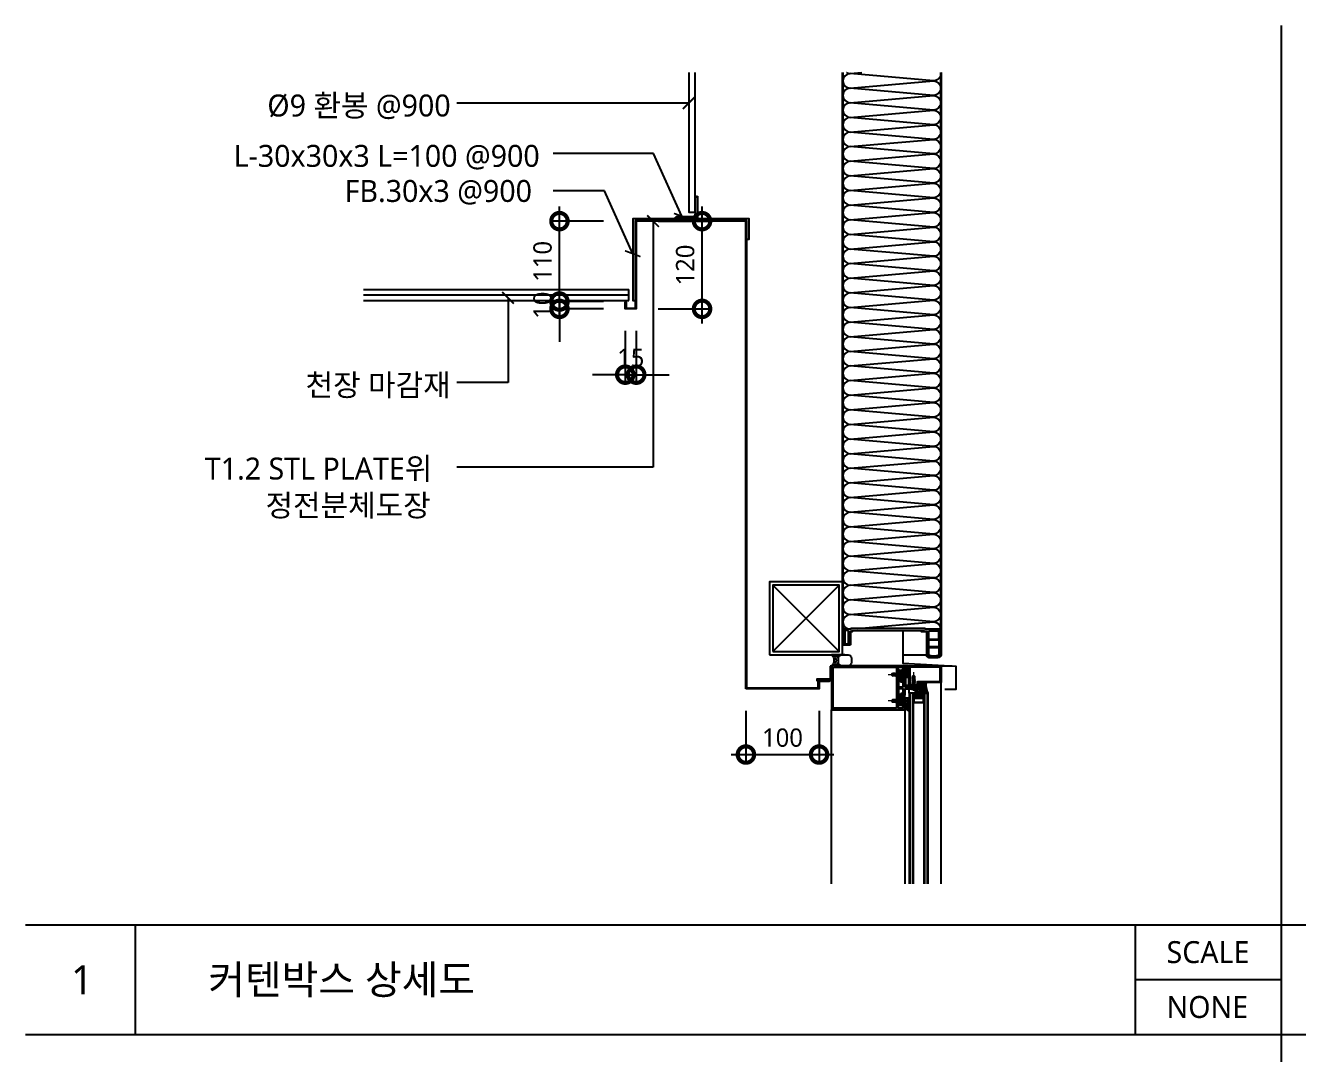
# Model space of a CAD drawing. Header units: millimetres. Extents: x 465 to 41696, y 198 to 5730.
# Drawn here: x 8875 to 10615, y 4324 to 5730 of the extents above; entities that cross this region are included whole.
import ezdxf
from ezdxf.enums import TextEntityAlignment as Align
from ezdxf.xclip import XClip

# ---------------------------------------------------------------- set-up
doc = ezdxf.new("R2010")
doc.units = ezdxf.units.MM
doc.header["$LTSCALE"] = 200
doc.header["$XCLIPFRAME"] = 0
for name, pattern in [('DASHED', [19.05, 12.7, -6.35]), ('HIDDEN', [2, 1, -1]), ('PHANTOM', [2.5, 1.25, -0.25, 0.25, -0.25, 0.25, -0.25])]:
    doc.linetypes.add(name, pattern=pattern)
doc.layers.get('DEFPOINTS').update_dxf_attribs({"color": 137})
for name, color, linetype in [('0-SILICONE', 1, 'Continuous'), ('0-SILICONE HAT', 1, 'Continuous'), ('0-SPACER TAPE', 2, 'Continuous'), ('161', 161, 'Continuous'), ('35', 8, 'Continuous'), ('A-DIES', 3, 'Continuous'), ('A-HAT', 1, 'Continuous'), ('A-PNL-EXT', 7, 'Continuous'), ('A-SEC', 2, 'Continuous'), ('BOLT', 6, 'Continuous'), ('CON', 2, 'Continuous'), ('DIM-INT', 7, 'Continuous'), ('ELE', 3, 'Continuous'), ('ELE-8', 8, 'Continuous'), ('Glass', 4, 'Continuous'), ('HATCH', 8, 'Continuous'), ('INSUL', 252, 'Continuous'), ('PA', 6, 'Continuous'), ('PANEL', 6, 'Continuous'), ('Sealant', 1, 'Continuous'), ('squrepipe', 7, 'Continuous'), ('STL', 4, 'Continuous'), ('SYM-LEAD', 6, 'Continuous'), ('SYP_Insul', 252, 'Continuous'), ('TABLE', 7, 'Continuous'), ('TEC35', 35, 'Continuous'), ('TEXT', 3, 'Continuous'), ('WALL', 3, 'Continuous'), ('XR-sec$0$HAT-INS', 252, 'Continuous'), ('감봉', 4, 'Continuous')]:
    doc.layers.add(name, color=color, linetype=linetype)
doc.layers.add('190', color=190, linetype='Continuous', plot=False)
doc.layers.add('SCREW', color=9, linetype='Continuous', lineweight=5)
doc.styles.add('arial', font='arial.ttf')
doc.styles.add('스타일1', font='malgun.ttf')
doc.dimstyles.new('CJA$0', dxfattribs={"dimscale": 300, "dimtxt": 2.7, "dimasz": 1, "dimexe": 2, "dimexo": 3, "dimgap": 1, "dimtad": 1, "dimdec": 0, "dimzin": 1, "dimdsep": 46, "dimtxsty": 'arial', "dimblk": 'DOT', "dimcen": 0.09, "dimdle": 1, "dimclrd": 256, "dimclre": 256, "dimclrt": 3, "dimadec": 0, "dimazin": 0, "dimtfac": 1, "dimtdec": 0, "dimtmove": 2, "dimatfit": 3, "dimldrblk": 'DOT', "dimfxl": 1, "dimtolj": 1, "dimtzin": 1, "dimarcsym": 0})
doc.dimstyles.new('DIM-QD 1', dxfattribs={"dimtxt": 3, "dimasz": 1.5, "dimexe": 1, "dimexo": 0, "dimgap": 1, "dimtad": 1, "dimdec": 3, "dimdsep": 46, "dimlunit": 6, "dimtxsty": '스타일1', "dimblk1": 'ARCHTICK', "dimblk2": 'ARCHTICK', "dimsah": 1, "dimcen": 0, "dimclrd": 256, "dimclre": 256, "dimclrt": 3, "dimazin": 2, "dimtfac": 1, "dimtdec": 3, "dimtix": 1, "dimtmove": 2, "dimatfit": 3, "dimldrblk": 'ARCHTICK', "dimfxl": 1, "dimtolj": 1, "dimtzin": 0, "dimarcsym": 0})
pattern_1 = [(135, (1427.3537, 2997.4186), (-0.67351921, -0.67351921), []), (225, (1427.3537, 2997.4186), (0.67351921, -0.67351921), [])]

# ---------------------------------------------------------------- blocks, each defined once
blk = doc.blocks.new('SCW-1')
at = {"layer": 'BOLT', "color": 8, "linetype": 'HIDDEN', "ltscale": 0.5}
for p, q in [((150, 3), (150, 9)), ((154.1, 12), (151.1, 9)), ((151.1, 9), (151.1, 3)), ((151.1, 3), (154.1, 0)), ((153.1, 5.4), (153.1, 6.6)), ((153.1, 6.6), (154.5, 6.6)), ((154.5, 5.4), (153.1, 5.4)), ((154.5, 12), (154.1, 12)), ((154.1, 0), (154.5, 0)), ((154.5, 6.6), (154.5, 12)), ((154.5, 0), (154.5, 5.4))]:
    blk.add_line(p, q, dxfattribs=at)
for points in [[(0, 6), (9, 7), (11, 9), (12, 7), (10, 3)], [(10, 3), (5, 3), (0, 6), (5, 9), (11, 9)], [(150, 3), (10, 3)], [(11, 9), (150, 9)]]:
    blk.add_lwpolyline(points, dxfattribs=at)
for centre, start, end in [((150.6, 9.2), 199.4712, 340.5288), ((150.6, 2.8), 19.4712, 160.5288)]:
    blk.add_arc(centre, 0.6, start, end, dxfattribs=at)
blk = doc.blocks.new('PANEL-135')
at = {"layer": '161'}
for p, q in [((150, 0), (0, 0)), ((150, -1000), (0, -1000))]:
    blk.add_line(p, q, dxfattribs=at)
at = {"layer": 'BOLT', "color": 8, "linetype": 'HIDDEN', "ltscale": 0.5}
for p, q in [((37.8, 20.4), (41.2, 17)), ((37.8, 19.3), (40.8, 16.3)), ((37.8, 8.7), (40.8, 11.7)), ((37.8, 7.6), (41.2, 11)), ((37.8, 6.4), (41.2, 3)), ((37.8, 5.3), (40.8, 2.3)), ((41.2, 17), (41.2, 11)), ((41.2, 3), (41.2, -3)), ((37.8, -5.3), (40.8, -2.3)), ((37.8, -6.1), (37.8, -6.1)), ((38.6, -5.6), (41.2, -3))]:
    blk.add_line(p, q, dxfattribs=at)
at = {"layer": 'INSUL', "color": 251}
for p, q in [((18.3, -964.5), (18.3, -973.7)), ((32.3, -964.5), (18.3, -964.5)), ((32.3, -973.7), (18.3, -973.7)), ((32.3, -964.5), (32.3, -973.7)), ((18.3, -974.7), (18.3, -983)), ((32.3, -974.7), (18.3, -974.7)), ((29, -986.4), (21.7, -986.4)), ((32.3, -974.7), (32.3, -983))]:
    blk.add_line(p, q, dxfattribs=at)
for points in [[(135.1, 38.5), (136, 38.5, 0.414214), (136.3, 38.8), (136.3, 39), (136.3, 39.5, 0.414214), (133.3, 42.5), (128.3, 43.2), (120.8, 43.2, -0.414214), (120.3, 43.7), (120.3, 44, -0.414214), (120.8, 44.5), (133.9, 44.5), (135.5, 44.1, 0.487928), (135.9, 44.4), (135.9, 44.5, 0.414214), (133.9, 46.5), (82.3, 46.5), (40.6, 46.5, 0.414214), (38.6, 44.5), (38.6, 44.4, 0.487928), (39, 44.1), (40.6, 44.5), (53.7, 44.5, -0.414214), (54.2, 44), (54.2, 43.7, -0.414214), (53.7, 43.2), (46.1, 43.2), (41.1, 42.5, 0.414214), (38.1, 39.5), (38.1, 39), (38.1, 38.8, 0.414214), (38.4, 38.5), (39.3, 38.5, 0.414214), (39.6, 38.8), (39.6, 39, -0.414214), (41.1, 40.5), (46.1, 41.2), (54.7, 41.2, 0.414214), (56.2, 42.7), (56.2, 44, -0.414214), (56.7, 44.5), (82.3, 44.5), (117.8, 44.5, -0.414214), (118.3, 44), (118.3, 42.7, 0.414214), (119.8, 41.2), (128.3, 41.2), (133.3, 40.5, -0.414214), (134.8, 39), (134.8, 38.8, 0.414214)], [(135.1, 38.5), (136, 38.5, 0.414214), (136.3, 38.8), (136.3, 39), (136.3, 39.5, 0.414214), (133.3, 42.5), (128.3, 43.2), (120.8, 43.2, -0.414214), (120.3, 43.7), (120.3, 44, -0.414214), (120.8, 44.5), (133.9, 44.5), (135.5, 44.1, 0.487928), (135.9, 44.4), (135.9, 44.5, 0.414214), (133.9, 46.5), (82.3, 46.5), (40.6, 46.5, 0.414214), (38.6, 44.5), (38.6, 44.4, 0.487928), (39, 44.1), (40.6, 44.5), (53.7, 44.5, -0.414214), (54.2, 44), (54.2, 43.7, -0.414214), (53.7, 43.2), (46.1, 43.2), (41.1, 42.5, 0.414214), (38.1, 39.5), (38.1, 39), (38.1, 38.8, 0.414214), (38.4, 38.5), (39.3, 38.5, 0.414214), (39.6, 38.8), (39.6, 39, -0.414214), (41.1, 40.5), (46.1, 41.2), (54.7, 41.2, 0.414214), (56.2, 42.7), (56.2, 44, -0.414214), (56.7, 44.5), (82.3, 44.5), (117.8, 44.5, -0.414214), (118.3, 44), (118.3, 42.7, 0.414214), (119.8, 41.2), (128.3, 41.2), (133.3, 40.5, -0.414214), (134.8, 39), (134.8, 38.8, 0.414214)], [(148.7, -968.9, -0.414214), (146.2, -971.4), (142.9, -971.4, -0.414214), (140.4, -968.9), (140.4, -953.8, 0.414214), (139.4, -952.8), (136.9, -952.8), (136.9, -951.8), (39, -951.8), (39, -952.8), (35.1, -952.8, 0.414214), (34.1, -953.8), (34.1, -983, -0.414191), (29.1, -988), (21.7, -988, -0.414236), (16.7, -983), (16.7, -949.8), (37, -949.8), (37, -948.8), (138.9, -948.8), (138.9, -949.8), (148.7, -949.8)], [(148.7, -968.9, -0.414214), (146.2, -971.4), (142.9, -971.4, -0.414214), (140.4, -968.9), (140.4, -953.8, 0.414214), (139.4, -952.8), (136.9, -952.8), (136.9, -951.8), (39, -951.8), (39, -952.8), (35.1, -952.8, 0.414214), (34.1, -953.8), (34.1, -983, -0.414191), (29.1, -988), (21.7, -988, -0.414236), (16.7, -983), (16.7, -949.8), (37, -949.8), (37, -948.8), (138.9, -948.8), (138.9, -949.8), (148.7, -949.8)], [(142, -951.4), (147, -951.4), (147, -968.9, -0.414214), (146.2, -969.7), (142.9, -969.7, -0.414214), (142, -968.9)]]:
    blk.add_lwpolyline(points, format="xyb", close=True, dxfattribs=at)
blk.add_lwpolyline([(32.3, -952.5), (32.3, -963.5), (18.3, -963.5), (18.3, -952.5)], close=True, dxfattribs=at)
for centre, start, end in [((21.7, -983), 180, 270.0043), ((29, -983), 270.0043, 0)]:
    blk.add_arc(centre, 3.35, start, end, dxfattribs=at)
at = {"layer": 'PANEL', "ltscale": 3}
blk.add_line((149.5, -143.1), (15, -143.1), dxfattribs=at)
for points in [[(44, 43.3), (44, 44.1), (39, 44.1, 0.414214), (37, 42.1), (37, -3.7, -0.39552), (32.8, -8.2), (19.7, -9.1, 0.39896), (15, -14.1), (15, -444.5), (15, -983.8, 0.414242), (20, -988.8), (31.5, -988.8, 0.414191), (35, -985.3), (35, -953.3), (42, -953.3), (42, -952.5), (34.2, -952.5), (34.2, -985.3, -0.414191), (31.5, -988), (20, -988, -0.414242), (15.8, -983.8), (15.8, -444.5), (15.8, -14.1, -0.399273), (19.8, -9.9), (32.8, -9, 0.39552), (37.8, -3.7), (37.8, 42.1, -0.414214), (39, 43.3), (44, 43.3)], [(130.5, 44.1), (130.5, 44.1), (130.5, 43.6), (135.5, 43.6, -0.414214), (137, 42.1), (137, 28.4, 0.414214), (139, 26.4), (148, 26.4, -0.414214), (149.5, 24.9), (149.5, -391.9), (149.5, -969.9, -0.414214), (148, -971.4), (141, -971.4, -0.414214), (139.5, -969.9), (139.5, -952.8), (137, -952.8), (137, -953.3), (139, -953.3), (139, -969.9, 0.414214), (141, -971.9), (148, -971.9, 0.414214), (150, -969.9), (150, -391.9), (150, 24.9, 0.414214), (148, 26.9), (139, 26.9, -0.414214), (137.5, 28.4), (137.5, 42.1, 0.414214), (135.5, 44.1), (130.5, 44.1)]]:
    blk.add_lwpolyline(points, format="xyb", dxfattribs=at)
at = {"layer": 'SYP_Insul'}
for points in [[(37.8, 41.4), (38.9, 41.5)], [(38.1, 39), (37.8, 39.1)], [(56.2, 43.2), (70.1, 44.5)]]:
    blk.add_lwpolyline(points, dxfattribs=at)
at = {"layer": 'WALL', "color": 3}
blk.add_line((44, 43.3), (44, 43.3), dxfattribs=at)
at = {"layer": 'XR-sec$0$HAT-INS'}
for points in [[(137, 30.5), (39.6, 38.9)], [(37.8, 21.4), (137, 30)]]:
    blk.add_lwpolyline(points, dxfattribs=at)
for points in [[(147.4, 26.4, -0.625476), (139.5, 10.2), (37.8, 19.1)], [(37.8, 1.4), (139.5, 10.2, -1), (139.5, -9.8), (37.8, -0.9)], [(25.8, -19.8), (139.5, -9.8, -1), (139.5, -29.8), (25.8, -19.8), (25.8, -19.8, 1), (25.8, -39.8, 1)], [(16.1, -12.4, 0.338737), (25.8, -19.8)], [(25.8, -39.8), (139.5, -29.8, -1), (139.5, -49.8), (25.8, -39.8), (25.8, -39.8, 1), (25.8, -59.8, 1)], [(25.8, -59.8), (139.5, -49.8, -1), (139.5, -69.8), (25.8, -59.8), (25.8, -59.8, 1), (25.8, -79.8, 1)], [(25.8, -79.8), (139.5, -69.8, -1), (139.5, -89.8), (25.8, -79.8), (25.8, -79.8, 1), (25.8, -99.8, 1)], [(25.8, -99.8), (139.5, -89.8, -1), (139.5, -109.8), (25.8, -99.8), (25.8, -99.8, 1), (25.8, -119.8, 1)], [(25.8, -119.8), (139.5, -109.8, -1), (139.5, -129.8), (25.8, -119.8), (25.8, -119.8, 1), (25.8, -139.8, 1)], [(25.8, -139.8), (139.5, -129.8, -1), (139.5, -149.8), (25.8, -139.8), (25.8, -139.8, 1), (25.8, -159.8, 1)], [(25.8, -159.8), (139.5, -149.8, -1), (139.5, -169.8), (25.8, -159.8), (25.8, -159.8, 1), (25.8, -179.8, 1)], [(25.8, -179.8), (139.5, -169.8, -1), (139.5, -189.8), (25.8, -179.8), (25.8, -179.8, 1), (25.8, -199.8, 1)], [(25.8, -199.8), (139.5, -189.8, -1), (139.5, -209.8), (25.8, -199.8), (25.8, -199.8, 1), (25.8, -219.8, 1)], [(25.8, -219.8), (139.5, -209.8, -1), (139.5, -229.8), (25.8, -219.8), (25.8, -219.8, 1), (25.8, -239.8, 1)], [(25.8, -239.8), (139.5, -229.8, -1), (139.5, -249.8), (25.8, -239.8), (25.8, -239.8, 1), (25.8, -259.8, 1)], [(25.8, -259.8), (139.5, -249.8, -1), (139.5, -269.8), (25.8, -259.8), (25.8, -259.8, 1), (25.8, -279.8, 1)], [(25.8, -279.8), (139.5, -269.8, -1), (139.5, -289.8), (25.8, -279.8), (25.8, -279.8, 1), (25.8, -299.8, 1)], [(25.8, -299.8), (139.5, -289.8, -1), (139.5, -309.8), (25.8, -299.8), (25.8, -299.8, 1), (25.8, -319.8, 1)], [(25.8, -319.8), (139.5, -309.8, -1), (139.5, -329.8), (25.8, -319.8), (25.8, -319.8, 1), (25.8, -339.8, 1)], [(25.8, -339.8), (139.5, -329.8, -1), (139.5, -349.8), (25.8, -339.8), (25.8, -339.8, 1), (25.8, -359.8, 1)], [(25.8, -359.8), (139.5, -349.8, -1), (139.5, -369.8), (25.8, -359.8), (25.8, -359.8, 1), (25.8, -379.8, 1)], [(25.8, -379.8), (139.5, -369.8, -1), (139.5, -389.8), (25.8, -379.8), (25.8, -379.8, 1), (25.8, -399.8, 1)], [(25.8, -399.8), (139.5, -389.8, -1), (139.5, -409.8), (25.8, -399.8), (25.8, -399.8, 1), (25.8, -419.8, 1)], [(25.8, -419.8), (139.5, -409.8, -1), (139.5, -429.8), (25.8, -419.8), (25.8, -419.8, 1), (25.8, -439.8, 1)], [(25.8, -439.8), (139.5, -429.8, -1), (139.5, -449.8), (25.8, -439.8), (25.8, -439.8, 1), (25.8, -459.8, 1)], [(25.8, -459.8), (139.5, -449.8, -1), (139.5, -469.8), (25.8, -459.8), (25.8, -459.8, 1), (25.8, -479.8, 1)], [(25.8, -479.8), (139.5, -469.8, -1), (139.5, -489.8), (25.8, -479.8), (25.8, -479.8, 1), (25.8, -499.8, 1)], [(25.8, -499.8), (139.5, -489.8, -1), (139.5, -509.8), (25.8, -499.8), (25.8, -499.8, 1), (25.8, -519.8, 1)], [(25.8, -519.8), (139.5, -509.8, -1), (139.5, -529.8), (25.8, -519.8), (25.8, -519.8, 1), (25.8, -539.8, 1)], [(25.8, -539.8), (139.5, -529.8, -1), (139.5, -549.8), (25.8, -539.8), (25.8, -539.8, 1), (25.8, -559.8, 1)], [(25.8, -559.8), (139.5, -549.8, -1), (139.5, -569.8), (25.8, -559.8), (25.8, -559.8, 1), (25.8, -579.8, 1)], [(25.8, -579.8), (139.5, -569.8, -1), (139.5, -589.8), (25.8, -579.8), (25.8, -579.8, 1), (25.8, -599.8, 1)], [(25.8, -599.8), (139.5, -589.8, -1), (139.5, -609.8), (25.8, -599.8), (25.8, -599.8, 1), (25.8, -619.8, 1)], [(25.8, -619.8), (139.5, -609.8, -1), (139.5, -629.8), (25.8, -619.8), (25.8, -619.8, 1), (25.8, -639.8, 1)], [(25.8, -639.8), (139.5, -629.8, -1), (139.5, -649.8), (25.8, -639.8), (25.8, -639.8, 1), (25.8, -659.8, 1)], [(25.8, -659.8), (139.5, -649.8, -1), (139.5, -669.8), (25.8, -659.8), (25.8, -659.8, 1), (25.8, -679.8, 1)], [(25.8, -679.8), (139.5, -669.8, -1), (139.5, -689.8), (25.8, -679.8), (25.8, -679.8, 1), (25.8, -699.8, 1)], [(25.8, -699.8), (139.5, -689.8, -1), (139.5, -709.8), (25.8, -699.8), (25.8, -699.8, 1), (25.8, -719.8, 1)], [(25.8, -719.8), (139.5, -709.8, -1), (139.5, -729.8), (25.8, -719.8), (25.8, -719.8, 1), (25.8, -739.8, 1)], [(25.8, -739.8), (139.5, -729.8, -1), (139.5, -749.8), (25.8, -739.8), (25.8, -739.8, 1), (25.8, -759.8, 1)], [(25.8, -759.8), (139.5, -749.8, -1), (139.5, -769.8), (25.8, -759.8), (25.8, -759.8, 1), (25.8, -779.8, 1)], [(25.8, -779.8), (139.5, -769.8, -1), (139.5, -789.8), (25.8, -779.8), (25.8, -779.8, 1), (25.8, -799.8, 1)], [(25.8, -799.8), (139.5, -789.8, -1), (139.5, -809.8), (25.8, -799.8), (25.8, -799.8, 1), (25.8, -819.8, 1)], [(25.8, -819.8), (139.5, -809.8, -1), (139.5, -829.8), (25.8, -819.8), (25.8, -819.8, 1), (25.8, -839.8, 1)], [(25.8, -839.8), (139.5, -829.8, -1), (139.5, -849.8), (25.8, -839.8), (25.8, -839.8, 1), (25.8, -859.8, 1)], [(25.8, -859.8), (139.5, -849.8, -1), (139.5, -869.8), (25.8, -859.8), (25.8, -859.8, 1), (25.8, -879.8, 1)], [(25.8, -879.8), (139.5, -869.8, -1), (139.5, -889.8), (25.8, -879.8), (25.8, -879.8, 1), (25.8, -899.8, 1)], [(25.8, -899.8), (139.5, -889.8, -1), (139.5, -909.8), (25.8, -899.8), (25.8, -899.8, 1), (25.8, -919.8, 1)], [(25.8, -919.8), (139.5, -909.8, -1), (139.5, -929.8), (25.8, -919.8), (25.8, -919.8, 1), (25.8, -939.8, 1)], [(25.8, -939.8), (139.5, -929.8, -1), (139.5, -949.8), (138.9, -949.7)], [(129.1, -948.8), (25.8, -939.8), (25.8, -939.8, 0.541794), (16.7, -953.8, 0.541794)]]:
    blk.add_lwpolyline(points, format="xyb", dxfattribs=at)
at = {"xscale": -1}
blk.add_blockref('SCW-1', (176.2, -6), dxfattribs=at)
blk = doc.blocks.new('100x100')
at = {"layer": 'squrepipe', "color": 1}
for p, q in [((-45.5, 45.5), (45.5, -45.5)), ((45.5, 45.5), (-45.5, -45.5)), ((-45.5, 45.5), (45.5, -45.5)), ((45.5, 45.5), (-45.5, -45.5)), ((-45.5, 45.5), (45.5, -45.5)), ((45.5, 45.5), (-45.5, -45.5)), ((-45.5, 45.5), (45.5, -45.5)), ((45.5, 45.5), (-45.5, -45.5))]:
    blk.add_line(p, q, dxfattribs=at)
at = {"layer": 'squrepipe', "color": 8}
for points in [[(-50, -50), (50, -50), (50, 50), (-50, 50)], [(-45.5, -45.5), (45.5, -45.5), (45.5, 45.5), (-45.5, 45.5)]]:
    blk.add_lwpolyline(points, close=True, dxfattribs=at)
blk = doc.blocks.new('ci')
at = {"layer": '190'}
for p, q in [((11.9, 10), (-0.1, 10)), ((11.9, 0), (-0.1, 0))]:
    blk.add_line(p, q, dxfattribs=at)
at = {"layer": '35'}
blk.add_lwpolyline([(9, 0), (15, 0, 0.414214), (18, 3), (18, 7, 0.414214), (15, 10), (9, 10, 0.414214), (6, 7), (6, 3, 0.414214)], format="xyb", close=True, dxfattribs=at)
for centre, start, end in [((-5.3, 5), 316.3972, 43.6028), ((-3.3, 5), 316.3972, 43.6028), ((-1.3, 5), 316.3972, 43.6028), ((0.7, 5), 33.6837, 43.6028), ((0.7, 5), 316.3972, 326.3163)]:
    blk.add_arc(centre, 7.25, start, end, dxfattribs=at)
blk = doc.blocks.new('JA-D-420')
at = {"layer": 'A-DIES'}
for points in [[(-44.1, -22.6), (-14.1, -22.6, -0.414214), (-13.6, -23.1), (-13.6, -26.8), (0, -26.8), (0, -8.5), (2, -8.5), (2, -13, 1), (3.5, -13), (3.5, -2.5, 1), (2, -2.5), (2, -7), (0, -7), (0, 0), (-44.6, 0), (-44.6, -22.1, 0.414214)], [(-43.1, -1.8, -0.414214), (-42.8, -1.5), (-2, -1.5, -0.414214), (-1.5, -2), (-1.5, -24.8, -0.414214), (-2, -25.3), (-11.6, -25.3, -0.414214), (-12.1, -24.8), (-12.1, -21.6, 0.414214), (-12.6, -21.1), (-42.8, -21.1, -0.414214), (-43.1, -20.8)]]:
    blk.add_lwpolyline(points, format="xyb", close=True, dxfattribs=at)
blk = doc.blocks.new('JA-DM-21(JA-D-420)')
blk.add_blockref('JA-D-420', (9526.2, 2493))
blk = doc.blocks.new('JA-DM-22(JA-D-325)')
at = {"layer": 'A-DIES'}
for points in [[(-100, 0), (-100, -7.7), (-99.7, -8), (-100, -8.3), (-100, -11.7), (-99.7, -12), (-100, -12.3), (-100, -16), (-98.8, -16, 0.414214), (-97.8, -15), (-97.8, -6), (-96.8, -6, 1), (-96.8, -5), (-97.8, -5), (-97.8, -2.5, -0.414214), (-97.3, -2), (-91, -2, -0.414214), (-90.5, -2.5), (-90.5, -5), (-91.5, -5, 1), (-91.5, -6), (-90.5, -6), (-90.5, -54), (-91.5, -54, 1), (-91.5, -55), (-90.5, -55), (-90.5, -57.5, -0.414214), (-91, -58), (-97.3, -58, -0.414214), (-97.8, -57.5), (-97.8, -55), (-96.8, -55, 1), (-96.8, -54), (-97.8, -54), (-97.8, -45, 0.414214), (-98.8, -44), (-100, -44), (-100, -47.7), (-99.7, -48), (-100, -48.3), (-100, -51.7), (-99.7, -52), (-100, -52.3), (-100, -60), (0, -60), (0, 0)], [(-88.5, -2.5, -0.414214), (-88, -2), (-2.5, -2, -0.414214), (-2, -2.5), (-2, -57.5, -0.414214), (-2.5, -58), (-88, -58, -0.414214), (-88.5, -57.5)]]:
    blk.add_lwpolyline(points, format="xyb", close=True, dxfattribs=at)
blk = doc.blocks.new('*U251')
at = {"layer": 'A-HAT'}
h = blk.add_hatch(dxfattribs=at)
h.set_pattern_fill('ANSI37', color=252, scale=0.5, angle=-89.965, style=0)
h.paths.add_polyline_path([(20, 0, -0.125563), (6, 0), (6, -9.5), (6.5, -7.1, -0.357511), (7.2, -6.5), (18.8, -6.5, -0.357511), (19.5, -7.1), (20, -9.5)])
at = {"layer": 'Glass', "color": 5, "linetype": 'PHANTOM', "ltscale": 2}
for p, q in [((1, -260.7), (1, 0)), ((5, 0), (5, -260.7)), ((21, -260.7), (21, 0)), ((25, 0), (25, -260.7))]:
    blk.add_line(p, q, dxfattribs=at)
at = {"layer": 'Glass'}
for points in [[(0, -260.7), (0, 0), (6, 0), (6, -260.7)], [(20, -260.7), (20, 0), (26, 0), (26, -260.7)]]:
    blk.add_lwpolyline(points, dxfattribs=at)
at = {"layer": 'Sealant'}
blk.add_arc((13, 27.4), 28.3, 255.6865, 284.3135, dxfattribs=at)
at = {"layer": '감봉'}
for points in [[(6, -11.8), (6, -9.5), (6.5, -7.1, -0.357511), (7.2, -6.5), (18.8, -6.5, -0.357511), (19.5, -7.1), (20, -9.5), (20, -11.8, -0.414214), (19.2, -12.5), (6.8, -12.5, -0.414214)], [(6.5, -11.8), (6.5, -9.5), (7, -7.2, -0.357511), (7.2, -7), (18.8, -7, -0.357511), (19, -7.2), (19.5, -9.5), (19.5, -11.8, -0.414214), (19.2, -12), (6.8, -12, -0.414214)]]:
    blk.add_lwpolyline(points, format="xyb", close=True, dxfattribs=at)
blk = doc.blocks.new('SC')
at = {"layer": 'SCREW', "color": 9}
for p, q in [((16364.7, -9698.8), (16364.7, -9689.8)), ((16364.9, -9689.8), (16364.7, -9689.8)), ((16361.8, -9694.3), (16387.2, -9694.3)), ((16364.9, -9698.8), (16364.7, -9698.8))]:
    blk.add_line(p, q, dxfattribs=at)
at = {"layer": 'SCREW', "color": 9, "linetype": 'Continuous'}
for p, q in [((16364.9, -9698.8), (16364.9, -9689.8)), ((16364.9, -9689.8), (16367.2, -9692.1)), ((16364.9, -9698.8), (16367.2, -9696.6)), ((16367.2, -9696.6), (16367.2, -9692.1)), ((16367.2, -9692.5), (16368.6, -9692.5)), ((16367.2, -9696.1), (16367.8, -9696.1)), ((16367.8, -9696.1), (16368.6, -9692.5)), ((16368.1, -9696.7), (16367.8, -9696.1)), ((16368.3, -9696.7), (16368.6, -9696.1)), ((16368.9, -9692), (16368.6, -9692.5)), ((16368.6, -9696.1), (16369.4, -9692.5)), ((16368.6, -9696.1), (16369.4, -9696.1)), ((16369.1, -9692), (16369.4, -9692.5)), ((16369.4, -9696.1), (16370.2, -9692.5)), ((16369.4, -9692.5), (16370.2, -9692.5)), ((16369.7, -9696.7), (16369.4, -9696.1)), ((16369.9, -9696.7), (16370.2, -9696.1)), ((16370.5, -9692), (16370.2, -9692.5)), ((16370.2, -9696.1), (16371, -9692.5)), ((16370.2, -9696.1), (16371, -9696.1)), ((16370.7, -9692), (16371, -9692.5)), ((16371, -9696.1), (16371.8, -9692.5)), ((16371, -9692.5), (16371.8, -9692.5)), ((16371.3, -9696.7), (16371, -9696.1)), ((16371.5, -9696.7), (16371.8, -9696.1)), ((16372.1, -9692), (16371.8, -9692.5)), ((16371.8, -9696.1), (16372.6, -9692.5)), ((16371.8, -9696.1), (16372.6, -9696.1)), ((16372.3, -9692), (16372.6, -9692.5)), ((16372.6, -9696.1), (16373.4, -9692.5)), ((16372.6, -9692.5), (16373.4, -9692.5)), ((16372.9, -9696.7), (16372.6, -9696.1)), ((16373.1, -9696.7), (16373.4, -9696.1)), ((16373.7, -9692), (16373.4, -9692.5)), ((16373.4, -9696.1), (16374.2, -9692.5)), ((16373.4, -9696.1), (16374.2, -9696.1)), ((16373.9, -9692), (16374.2, -9692.5)), ((16374.2, -9696.1), (16375, -9692.5)), ((16374.2, -9692.5), (16375, -9692.5)), ((16374.5, -9696.7), (16374.2, -9696.1)), ((16374.7, -9696.7), (16375, -9696.1)), ((16375.3, -9692), (16375, -9692.5)), ((16375, -9696.1), (16375.8, -9692.5)), ((16375, -9696.1), (16375.8, -9696.1)), ((16375.5, -9692), (16375.8, -9692.5)), ((16375.8, -9696.1), (16376.6, -9692.5)), ((16375.8, -9692.5), (16376.6, -9692.5)), ((16376.1, -9696.7), (16375.8, -9696.1)), ((16376.3, -9696.7), (16376.6, -9696.1)), ((16376.9, -9692), (16376.6, -9692.5)), ((16376.6, -9696.1), (16377.4, -9692.5)), ((16377.7, -9696.3), (16376.6, -9696.1)), ((16377.1, -9692), (16377.4, -9692.5)), ((16377.4, -9692.5), (16378.5, -9692.4)), ((16377.7, -9696.3), (16381.3, -9696.3)), ((16378.5, -9692.4), (16381.3, -9692.4)), ((16381.3, -9692.4), (16378.5, -9693.8)), ((16379, -9695.8), (16381.3, -9695.8)), ((16383.2, -9694.3), (16381.3, -9692.4)), ((16383.2, -9694.3), (16381.3, -9696.3)), ((16381.3, -9695.8), (16383.2, -9694.3)), ((16381.3, -9696.3), (16381.3, -9695.8))]:
    blk.add_line(p, q, dxfattribs=at)
at = {"layer": 'SCREW', "color": 9, "linetype": 'DASHED'}
for p, q in [((16366.5, -9693.4), (16364.7, -9693.4)), ((16366.5, -9695.3), (16364.7, -9695.3)), ((16366.5, -9695.3), (16366.5, -9693.4))]:
    blk.add_line(p, q, dxfattribs=at)
at = {"layer": 'SCREW', "color": 9, "linetype": 'Continuous'}
for centre, radius, start, end in [((16368.2, -9696.6), 0.13, 210, 330), ((16369, -9692.1), 0.13, 30, 150), ((16369.8, -9696.6), 0.13, 210, 330), ((16370.6, -9692.1), 0.13, 30, 150), ((16371.4, -9696.6), 0.13, 210, 330), ((16372.2, -9692.1), 0.13, 30, 150), ((16373, -9696.6), 0.13, 210, 330), ((16373.8, -9692.1), 0.13, 30, 150), ((16374.6, -9696.6), 0.13, 210, 330), ((16375.4, -9692.1), 0.13, 30, 150), ((16376.2, -9696.6), 0.13, 210, 330), ((16377, -9692.1), 0.13, 30, 150), ((16379, -9694.7), 1.02, 117.365, 270)]:
    blk.add_arc(centre, radius, start, end, dxfattribs=at)
blk = doc.blocks.new('JA-DM-19(JA-D-57)')
at = {"layer": 'A-DIES'}
blk.add_lwpolyline([(6, -1, -0.414214), (5, -2), (3, -2, 0.414214), (2, -3), (2, -8, 0.414214), (3, -9), (7.2, -9, -0.414214), (7.7, -9.5), (7.7, -10.5, -0.414214), (7.2, -11), (3, -11, 0.414214), (2, -12), (2, -17, 0.414214), (3, -18), (5, -18, -0.414214), (6, -19), (6, -30.3, 0.414214), (6.3, -30.6), (7.2, -30.6, -0.414214), (7.7, -31.1), (7.7, -31.6, -0.414214), (7.2, -32.1), (4.5, -32.1, -0.414214), (4, -31.6), (4, -20.5, 0.414214), (3.5, -20), (0, -20), (0, -12.2, 0.414214), (-1, -11.2), (-28, -11.2, -0.414214), (-29, -10.2), (-29, -9.7, -0.414214), (-28, -8.7), (-1, -8.7, 0.414214), (0, -7.7), (0, 0), (3.5, 0, 0.414214), (4, 0.5), (4, 11.6, -0.414214), (4.5, 12.1), (7.2, 12.1, -0.414214), (7.7, 11.6), (7.7, 11.1, -0.414214), (7.2, 10.6), (6.3, 10.6, 0.414214), (6, 10.3)], format="xyb", close=True, dxfattribs=at)
blk = doc.blocks.new('DSP-3265')
at = {"layer": 'HATCH'}
h = blk.add_hatch(color=252, dxfattribs=at)
edge = h.paths.add_edge_path()
edge.add_line((-24.7, 0), (-24.7, -2.2))
edge.add_arc((-24.2, -2.2), 0.5, 180, 270)
edge.add_line((-24.2, -2.7), (-23.2, -2.7))
edge.add_arc((-23.2, -2.2), 0.5, 270, 360)
edge.add_line((-22.7, -2.2), (-22.7, 0))
edge.add_arc((-23.7, 0), 1, 0, 90)
edge.add_line((-23.7, 1), (-34.4, 1))
edge.add_arc((-34.4, 1.3), 0.3, 180, 270, ccw=False)
edge.add_line((-34.7, 1.3), (-34.7, 5))
edge.add_arc((-34.4, 5), 0.3, 90, 180, ccw=False)
edge.add_line((-34.4, 5.3), (9.7, 5.3))
edge.add_arc((9.7, 5), 0.3, 0, 90, ccw=False)
edge.add_line((10, 5), (10, 1.3))
edge.add_arc((9.7, 1.3), 0.3, -90, 0, ccw=False)
edge.add_line((9.7, 1), (-1, 1))
edge.add_arc((-1, 0), 1, 90, 180)
edge.add_line((-2, 0), (-2, -2.2))
edge.add_arc((-1.5, -2.2), 0.5, 180, 270)
edge.add_line((-1.5, -2.7), (-0.5, -2.7))
edge.add_arc((-0.5, -2.2), 0.5, 270, 360)
edge.add_line((0, -2.2), (0, 0))
edge.add_line((0, 0), (10.8, 0))
edge.add_arc((10.8, 0.5), 0.5, 270, 360)
edge.add_line((11.3, 0.5), (11.3, 6.1))
edge.add_arc((10.8, 6.1), 0.5, 360, 450)
edge.add_line((10.8, 6.6), (-35.5, 6.6))
edge.add_arc((-35.5, 6.1), 0.5, 90, 180)
edge.add_line((-36, 6.1), (-36, 0.5))
edge.add_arc((-35.5, 0.5), 0.5, 180, 270)
edge.add_line((-35.5, 0), (-24.7, 0))
at = {"layer": 'PA'}
blk.add_lwpolyline([(-24.7, 0), (-24.7, -2.2, 0.414214), (-24.2, -2.7), (-23.2, -2.7, 0.414214), (-22.7, -2.2), (-22.7, 0, 0.414214), (-23.7, 1), (-34.4, 1, -0.414214), (-34.7, 1.3), (-34.7, 5, -0.414214), (-34.4, 5.3), (9.7, 5.3, -0.414214), (10, 5), (10, 1.3, -0.414214), (9.7, 1), (-1, 1, 0.414214), (-2, 0), (-2, -2.2, 0.414214), (-1.5, -2.7), (-0.5, -2.7, 0.414214), (0, -2.2), (0, 0), (10.8, 0, 0.414214), (11.3, 0.5), (11.3, 6.1, 0.414214), (10.8, 6.6), (-35.5, 6.6, 0.414214), (-36, 6.1), (-36, 0.5, 0.414214), (-35.5, 0)], format="xyb", close=True, dxfattribs=at)
blk = doc.blocks.new('DSP-3267')
h = blk.add_hatch(color=252)
h.dxf.hatch_style = 1
h.paths.add_polyline_path([(3.6, 5.1), (3.6, -7.6), (1.4, -7.6), (1.4, -2.5), (0, -2.5), (0, -8.5, 0.414214), (0.5, -9), (3.6, -9), (3.6, -20.2, -0.414214), (3.3, -20.5), (-13.4, -20.5, 0.414214), (-13.9, -21), (-13.9, -21.7, 0.414214), (-13.4, -22.2), (3.5, -22.2, 0.414214), (5, -20.7), (5, 6, 0.414214), (4.5, 6.5), (0.5, 6.5, 0.414214), (0, 6), (0, 0), (1.4, 0), (1.4, 5.1)])
at = {"layer": 'PA', "ltscale": 0.8}
for p, q in [((0, 0), (0, 6)), ((1.4, 0), (0, 0)), ((0.5, 6.5), (4.5, 6.5)), ((1.4, 5.1), (1.4, 0)), ((3.6, 5.1), (1.4, 5.1)), ((3.6, -7.6), (3.6, 5.1)), ((5, 6), (5, -20.7)), ((0, -2.5), (1.4, -2.5)), ((0, -8.5), (0, -2.5)), ((3.6, -9), (0.5, -9)), ((1.4, -2.5), (1.4, -7.6)), ((1.4, -7.6), (3.6, -7.6)), ((3.6, -20.2), (3.6, -9)), ((-13.9, -21.7), (-13.9, -21)), ((-13.4, -20.5), (3.3, -20.5)), ((3.5, -22.2), (-13.4, -22.2))]:
    blk.add_line(p, q, dxfattribs=at)
for centre, radius, start, end in [((0.5, 6), 0.5, 90, 180), ((4.5, 6), 0.5, 0, 90), ((0.5, -8.5), 0.5, 180, 270), ((-13.4, -21), 0.5, 90, 180), ((-13.4, -21.7), 0.5, 180, 270), ((3.3, -20.2), 0.3, 270, 0), ((3.5, -20.7), 1.5, 270, 0)]:
    blk.add_arc(centre, radius, start, end, dxfattribs=at)
blk = doc.blocks.new('SETTING BLOCK4')
at = {"color": 8, "linetype": 'HIDDEN'}
blk.add_line((1, 0), (24, -6.3), dxfattribs=at)
blk.add_lwpolyline([(1, 0), (24, 0), (24, -6.3), (1, -6.3)], close=True, dxfattribs=at)
blk = doc.blocks.new('*U250')
at = {"layer": '0-SILICONE HAT', "ltscale": 0.5}
h = blk.add_hatch(dxfattribs=at)
h.set_pattern_fill('ANSI37', color=8, scale=0.5, angle=-90)
h.set_pattern_definition([(315, (-2688.7698, -1629.0293), (1.122532, 1.122532), []), (45, (-2688.7698, -1629.0293), (-1.122532, 1.122532), [])])
edge = h.paths.add_edge_path()
edge.add_line((8, 0), (0, 0))
edge.add_line((0, 0), (0, -6))
edge.add_line((0, -6), (10.4, -6))
edge.add_arc((13, -1.5), 5.25, 163.7943, 239.7032, ccw=False)
at = {"layer": '0-SILICONE'}
blk.add_lwpolyline([(8, 0), (0, 0), (0, -6), (10.4, -6, -0.343883)], format="xyb", close=True, dxfattribs=at)
at = {"layer": '0-SPACER TAPE'}
for p, q in [((-8, -6), (0, 0)), ((-8, 0), (0, -6))]:
    blk.add_line(p, q, dxfattribs=at)
blk.add_lwpolyline([(-8, 0), (0, 0), (0, -6), (-8, -6)], close=True, dxfattribs=at)
blk = doc.blocks.new('_ARCHTICK')
at = {"color": 0, "linetype": 'ByBlock', "const_width": 0.15}
blk.add_lwpolyline([(-0.5, -0.5), (0.5, 0.5)], dxfattribs=at)
blk = doc.blocks.new('_DotSmall')
at = {"color": 0, "linetype": 'ByBlock', "const_width": 0.5}
blk.add_lwpolyline([(-0.0625, 0, 1), (0.0625, 0, 1)], format="xyb", close=True, dxfattribs=at)
blk = doc.blocks.new('*D252')
at = {"layer": 'DEFPOINTS', "color": 0, "transparency": 16777216}
for p in [(9860.3, 4822.7), (9960.3, 4822.7), (9960.3, 4732.7)]:
    blk.add_point(p, dxfattribs=at)
at = {"layer": 'DIM-INT', "color": 7, "lineweight": -2, "transparency": 16777216}
for p, q in [((9860.3, 4792.7), (9860.3, 4722.7)), ((9960.3, 4792.7), (9960.3, 4722.7)), ((9840.3, 4732.7), (9980.3, 4732.7))]:
    blk.add_line(p, q, dxfattribs=at)
at = {"layer": 'DIM-INT', "color": 7, "lineweight": -2, "transparency": 16777216, "xscale": 45, "yscale": 45, "zscale": 45, "rotation": 180}
blk.add_blockref('_DotSmall', (9860.3, 4732.7), dxfattribs=at)
at = {"layer": 'DIM-INT', "color": 7, "lineweight": -2, "transparency": 16777216, "xscale": 45, "yscale": 45, "zscale": 45}
blk.add_blockref('_DotSmall', (9960.3, 4732.7), dxfattribs=at)
at = {"layer": 'DIM-INT', "color": 3, "transparency": 16777216, "insert": (9910.3, 4755.7), "char_height": 25, "attachment_point": 5, "style": '스타일1'}
blk.add_mtext('\\A1;100', dxfattribs=at)
blk = doc.blocks.new('_DOT')
at = {"color": 0, "linetype": 'ByBlock'}
blk.add_line((-0.5, 0), (-1, 0), dxfattribs=at)
at = {"color": 0, "linetype": 'ByBlock', "const_width": 0.5}
blk.add_lwpolyline([(-0.25, 0, 1), (0.25, 0, 1)], format="xyb", close=True, dxfattribs=at)
blk = doc.blocks.new('*D253')
at = {"layer": 'DEFPOINTS', "color": 0, "transparency": 16777216}
for p in [(9710.3, 5462.3), (9800.3, 5462.3), (9710.3, 5342.3)]:
    blk.add_point(p, dxfattribs=at)
at = {"layer": 'DIM-INT', "color": 7, "lineweight": -2, "transparency": 16777216}
for p, q in [((9800.3, 5322.3), (9800.3, 5482.3)), ((9740.3, 5462.3), (9810.3, 5462.3)), ((9740.3, 5342.3), (9810.3, 5342.3))]:
    blk.add_line(p, q, dxfattribs=at)
at = {"layer": 'DIM-INT', "color": 7, "lineweight": -2, "transparency": 16777216, "xscale": 45, "yscale": 45, "zscale": 45}
for p, rotation in [((9800.3, 5462.3), 90), ((9800.3, 5342.3), 270)]:
    blk.add_blockref('_DotSmall', p, dxfattribs=dict(at, rotation=rotation))
at = {"layer": 'DIM-INT', "color": 3, "transparency": 16777216, "insert": (9777.3, 5402.3), "char_height": 25, "attachment_point": 5, "rotation": 90, "style": '스타일1'}
blk.add_mtext('\\A1;120', dxfattribs=at)
blk = doc.blocks.new('*D254')
at = {"layer": 'DEFPOINTS', "color": 0, "transparency": 16777216}
for p in [(9695.3, 5342.3), (9710.3, 5342.3), (9710.3, 5252.3)]:
    blk.add_point(p, dxfattribs=at)
at = {"layer": 'DIM-INT', "color": 7, "lineweight": -2, "transparency": 16777216}
for p, q in [((9695.3, 5312.3), (9695.3, 5242.3)), ((9710.3, 5312.3), (9710.3, 5242.3)), ((9695.3, 5252.3), (9650.3, 5252.3)), ((9695.3, 5252.3), (9710.3, 5252.3)), ((9710.3, 5252.3), (9755.3, 5252.3))]:
    blk.add_line(p, q, dxfattribs=at)
at = {"layer": 'DIM-INT', "color": 7, "lineweight": -2, "transparency": 16777216, "xscale": 45, "yscale": 45, "zscale": 45}
blk.add_blockref('_DotSmall', (9695.3, 5252.3), dxfattribs=at)
at = {"layer": 'DIM-INT', "color": 7, "lineweight": -2, "transparency": 16777216, "xscale": 45, "yscale": 45, "zscale": 45, "rotation": 180}
blk.add_blockref('_DotSmall', (9710.3, 5252.3), dxfattribs=at)
at = {"layer": 'DIM-INT', "color": 3, "transparency": 16777216, "insert": (9702.8, 5275.3), "char_height": 25, "attachment_point": 5, "style": '스타일1'}
blk.add_mtext('\\A1;15', dxfattribs=at)
blk = doc.blocks.new('*D255')
at = {"layer": 'DEFPOINTS', "color": 0, "transparency": 16777216}
for p in [(9605.3, 5342.3), (9695.3, 5352.3), (9695.3, 5342.3)]:
    blk.add_point(p, dxfattribs=at)
at = {"layer": 'DIM-INT', "color": 7, "lineweight": -2, "transparency": 16777216}
for p, q in [((9605.3, 5352.3), (9605.3, 5397.3)), ((9665.3, 5352.3), (9595.3, 5352.3)), ((9665.3, 5342.3), (9595.3, 5342.3)), ((9605.3, 5352.3), (9605.3, 5342.3)), ((9605.3, 5342.3), (9605.3, 5297.3))]:
    blk.add_line(p, q, dxfattribs=at)
at = {"layer": 'DIM-INT', "color": 7, "lineweight": -2, "transparency": 16777216, "xscale": 45, "yscale": 45, "zscale": 45}
for p, rotation in [((9605.3, 5352.3), 270), ((9605.3, 5342.3), 90)]:
    blk.add_blockref('_DotSmall', p, dxfattribs=dict(at, rotation=rotation))
at = {"layer": 'DIM-INT', "color": 3, "transparency": 16777216, "insert": (9582.3, 5347.3), "char_height": 25, "attachment_point": 5, "rotation": 90, "style": '스타일1'}
blk.add_mtext('\\A1;10', dxfattribs=at)
blk = doc.blocks.new('*D256')
at = {"layer": 'DEFPOINTS', "color": 0, "transparency": 16777216}
for p in [(9605.3, 5462.3), (9695.3, 5462.3), (9695.3, 5352.3)]:
    blk.add_point(p, dxfattribs=at)
at = {"layer": 'DIM-INT', "color": 7, "lineweight": -2, "transparency": 16777216}
for p, q in [((9605.3, 5332.3), (9605.3, 5482.3)), ((9665.3, 5462.3), (9595.3, 5462.3)), ((9665.3, 5352.3), (9595.3, 5352.3))]:
    blk.add_line(p, q, dxfattribs=at)
at = {"layer": 'DIM-INT', "color": 7, "lineweight": -2, "transparency": 16777216, "xscale": 45, "yscale": 45, "zscale": 45}
for p, rotation in [((9605.3, 5462.3), 90), ((9605.3, 5352.3), 270)]:
    blk.add_blockref('_DotSmall', p, dxfattribs=dict(at, rotation=rotation))
at = {"layer": 'DIM-INT', "color": 3, "transparency": 16777216, "insert": (9582.3, 5407.3), "char_height": 25, "attachment_point": 5, "rotation": 90, "style": '스타일1'}
blk.add_mtext('\\A1;110', dxfattribs=at)

msp = doc.modelspace()

# ---------------------------------------------------------------- hatches: boundary and pattern name
h = msp.add_hatch()
h.set_pattern_fill('DOTS', color=1, scale=0.666667, angle=-90, style=0)
h.set_pattern_definition([(270, (1427.3537, 2997.4186), (1.05833333, -0.52916667), [0, -1.05833333])])
h.paths.add_polyline_path([(10094.9, 4822.7), (10094.9, 4816.5), (10097.7, 4816.5, 0.228916), (10099, 4819.2, 0.464416)])
h.paths.add_polyline_path([(10093.3, 4816.5), (10094.9, 4816.5), (10094.9, 4822.7, 0.365732), (10092, 4819.2, 0.228916)])
h.paths.add_polyline_path([(10094.9, 4816.5), (10094.9, 4815.8, 0.21287), (10097.7, 4816.5)])
h.paths.add_polyline_path([(10093.3, 4816.5, 0.126247), (10094.9, 4815.8), (10094.9, 4816.5)])
at = {"layer": 'A-HAT'}
h = msp.add_hatch(dxfattribs=at)
h.set_pattern_fill('ANSI37', color=252, scale=0.3, angle=90)
h.set_pattern_definition(pattern_1)
h.paths.add_polyline_path([(10075.2, 4838.4), (10075.4, 4838.5, 0.281889), (10076.3, 4838), (10076.8, 4838), (10077.3, 4837.4), (10077.4, 4837.4, 0.114195), (10077.5, 4836, 0.281781), (10077.1, 4836.3), (10075.6, 4836.3, -0.414214), (10075.2, 4836.7)])
h = msp.add_hatch(dxfattribs=at)
h.set_pattern_fill('ANSI37', color=252, scale=0.5)
h.set_pattern_definition([(45, (8534.0018, 13433.8449), (-1.12253202, 1.12253202), []), (135, (8534.0018, 13433.8449), (-1.12253202, -1.12253202), [])])
h.paths.add_polyline_path([(10097, 4831.4, 0.414214), (10096.5, 4830.9), (10096.5, 4827.2), (10096.5, 4826.7, -0.113237), (10096.6, 4826.5), (10096.6, 4825.8, -0.113237), (10096.5, 4825.5), (10096.5, 4825.2), (10105.5, 4825.2, -0.414214), (10106.5, 4824.2), (10106.5, 4824), (10107.2, 4824, -0.072466), (10107.2, 4831.4)])
h.paths.add_polyline_path([(10095.7, 4822.7, -0.979407), (10095.5, 4815.7, -0.007209), (10095.4, 4815.7, 0.096247), (10103.5, 4816.5), (10109.5, 4816.5, -0.076939), (10107.2, 4824), (10106.5, 4824), (10106.5, 4823.7, -0.414214), (10105.5, 4822.7)])
h = msp.add_hatch(dxfattribs=at)
h.set_pattern_fill('ANSI37', color=252, scale=0.3, angle=90)
h.set_pattern_definition(pattern_1)
h.paths.add_polyline_path([(10075.2, 4811.3, -0.414214), (10075.6, 4811.7), (10077.1, 4811.7, 0.198912), (10077.4, 4811.8, 0.17105), (10077.3, 4810.5), (10077.3, 4810.5), (10076.8, 4810), (10076.3, 4810, 0.198912), (10075.6, 4809.7), (10075.2, 4809.9)])

# ---------------------------------------------------------------- linework, layer by layer
at = {"color": 1}
for p, q in [((9337.5, 5368.7), (9700.1, 5368.7)), ((9337.5, 5361.7), (9700.1, 5361.7)), ((9700.1, 5353.7), (9700.1, 5368.7)), ((9337.5, 5353.7), (9700.1, 5353.7))]:
    msp.add_line(p, q, dxfattribs=at)
msp.add_lwpolyline([(10071.6, 4833, 0.414214), (10072.6, 4832), (10074.5, 4832, -0.414214), (10075.5, 4831), (10075.5, 4826, -0.414214), (10074.5, 4825), (10070.3, 4825, 0.414214), (10069.8, 4824.5), (10069.8, 4823.5, 0.414214), (10070.3, 4823), (10074.5, 4823, -0.414214), (10075.5, 4822), (10075.5, 4817, -0.414214), (10074.5, 4816), (10072.6, 4816, 0.414214), (10071.6, 4815), (10071.6, 4803.4), (10070.3, 4803.4, 0.414214), (10069.8, 4802.9), (10069.8, 4802.4, 0.414214), (10070.3, 4801.9), (10073.1, 4801.9, 0.414214), (10073.6, 4802.4), (10073.6, 4813.5, -0.414214), (10074.1, 4814), (10077.5, 4814), (10077.5, 4821.7, -0.414214), (10078.5, 4822.7), (10105.5, 4822.7, 0.414214), (10106.5, 4823.7), (10106.5, 4824.2, 0.414214), (10105.5, 4825.2), (10078.5, 4825.2, -0.414214), (10077.5, 4826.2), (10077.5, 4834), (10074.1, 4834, -0.414214), (10073.6, 4834.5), (10073.6, 4845.5, 0.414214), (10073.1, 4846), (10070.3, 4846, 0.414214), (10069.8, 4845.5), (10069.8, 4845, 0.414214), (10070.3, 4844.5), (10071.6, 4844.5)], format="xyb", close=True)
at = {"layer": 'A-PNL-EXT'}
msp.add_line((10074.7, 4869), (10107.5, 4869), dxfattribs=at)
msp.add_lwpolyline([(10074.7, 4902.2), (10074.7, 4857.5), (10147.5, 4853.4), (10147.5, 4821.5), (10132.5, 4821.5)], dxfattribs=at)
at = {"layer": 'A-SEC'}
msp.add_circle((10095.5, 4819.2, 0), 3.5, dxfattribs=at)
at = {"layer": 'ELE', "elevation": 0}
msp.add_lwpolyline([(9782, 5665.5), (9782, 5474.6), (9791, 5474.6), (9791, 5665.5)], dxfattribs=at)
at = {"layer": 'ELE-8'}
for p, q in [((10127.5, 4555.8), (10127.5, 4831.9)), ((9977.5, 4555.8), (9977.5, 4794)), ((10077.5, 4794), (10077.5, 4555.8))]:
    msp.add_line(p, q, dxfattribs=at)
at = {"layer": 'Sealant', "elevation": 0}
msp.add_lwpolyline([(10095.7, 4822.7, -0.979407), (10095.5, 4815.7, -0.007209), (10095.4, 4815.7, 0.096247), (10103.5, 4816.5), (10109.5, 4816.5, -0.150242), (10107.2, 4831.4), (10097, 4831.4, 0.414214), (10096.5, 4830.9), (10096.5, 4827.2), (10096.5, 4826.7, -0.113237), (10096.6, 4826.5), (10096.6, 4825.8, -0.113237), (10096.5, 4825.5), (10096.5, 4825.2), (10105.5, 4825.2, -0.414214), (10106.5, 4824.2), (10106.5, 4823.7, -0.414214), (10105.5, 4822.7)], format="xyb", close=True, dxfattribs=at)
at = {"layer": 'Sealant'}
for centre, radius, start, end in [((10080.5, 4836.9), 3.12, 160.7777, 198.9739), ((10079.2, 4811), 1.99, 156.4127, 210.9651)]:
    msp.add_arc(centre, radius, start, end, dxfattribs=at)
at = {"layer": 'STL'}
for points in [[(9794, 5496.6), (9794, 5466.1), (9763.7, 5466.1), (9764, 5467.1), (9764.6, 5467.9), (9765.4, 5468.6), (9766.4, 5468.8), (9787.7, 5468.8), (9789.1, 5469.1), (9790.2, 5469.9), (9791.1, 5471.1), (9791.2, 5472.4), (9791.2, 5493.9), (9791.6, 5494.9), (9792.2, 5495.7), (9793.1, 5496.3)], [(9860.3, 4822.7), (9860.3, 5462.3), (9710.3, 5462.3), (9710.3, 5342.3), (9695.3, 5342.3), (9695.3, 5351.3), (9696.5, 5351.3), (9696.5, 5350.2), (9696.5, 5350.2), (9696.5, 5343.4), (9709.3, 5343.4), (9709.3, 5463.4), (9861.3, 5463.4), (9861.3, 4823.8), (9959.3, 4823.8), (9959.3, 4833.8), (9974.3, 4833.8), (9974.3, 4832.7), (9960.3, 4832.7), (9960.3, 4822.7)], [(9975.5, 4853.8), (9975.5, 4835.8), (9957.5, 4835.8), (9957.5, 4833.8), (9977.5, 4833.8), (9977.5, 4853.8)]]:
    msp.add_lwpolyline(points, close=True, dxfattribs=at)
msp.add_lwpolyline([(9709.1, 5353.4), (9706.3, 5353.4), (9706.3, 5466.1), (9864.3, 5466.1), (9864.3, 5437.2), (9861.3, 5437.2)], dxfattribs=at)
at = {"layer": 'TABLE', "color": 3}
for p, q in [((10592.5, 5730), (10592.5, 210)), ((8875, 4350), (15745, 4350))]:
    msp.add_line(p, q, dxfattribs=at)
at = {"layer": 'TABLE', "color": 4}
for p, q in [((8875, 4500), (15745, 4500)), ((9025, 4500), (9025, 4350)), ((10392.5, 4500), (10392.5, 4350)), ((10392.5, 4425), (10592.5, 4425))]:
    msp.add_line(p, q, dxfattribs=at)

# ---------------------------------------------------------------- block references
for name, p, rotation in [('JA-DM-22(JA-D-325)', (9977.5, 4794), 180), ('SC', (26442.2, -4852.4), 180), ('DSP-3265', (10074.8, 4836.3), 90.00000000000001), ('JA-DM-19(JA-D-57)', (10077.5, 4814), 180), ('SC', (395.4, -11541.9), 90.00000000000001), ('SETTING BLOCK4', (10107.5, 4816.5, 0), 180)]:
    msp.add_blockref(name, p, dxfattribs=dict(rotation=rotation))
at = {"xscale": -1}
for name, p in [('DSP-3267', (10082.7, 4847.5)), ('JA-DM-21(JA-D-420)', (19609.1, 2360.9)), ('SC', (26442.2, 14500.3)), ('*U251', (10109.5, 4816.5, 0))]:
    msp.add_blockref(name, p, dxfattribs=at)
at = {"xscale": -1, "rotation": 90}
msp.add_blockref('*U250', (10077.5, 4802), dxfattribs=at)
at = {"layer": 'CON'}
ref = msp.add_blockref('PANEL-135', (10142.5, 5854), dxfattribs=dict(at, xscale=-1))
XClip(ref).set_block_clipping_path([(-5, -1000.5293370347), (187.7627162595, -188.4208308413)])
at = {"layer": 'squrepipe'}
msp.add_blockref('100x100', (9942.5, 4919), dxfattribs=at)
at = {"layer": 'TEC35', "linetype": 'Continuous', "xscale": -1.5, "yscale": 1.5, "zscale": 1.5, "rotation": 180}
msp.add_blockref('ci', (9977.7, 4869), dxfattribs=at)

# ---------------------------------------------------------------- texts
at = {"layer": 'TEXT', "color": 3, "style": '스타일1'}
for s, p in [('Ø9 환봉 @900', (9456.5, 5605.5)), ('L-30x30x3 L=100 @900', (9578.3, 5536.6)), ('천장 마감재', (9456.5, 5223.2))]:
    msp.add_text(s, height=30, dxfattribs=at).set_placement(p, align=Align.RIGHT)
msp.add_text('FB.30x3 @900', height=30, dxfattribs=at).set_placement((9311.5, 5503.6), align=Align.MIDDLE_LEFT)
for s, p in [(' T1.2 STL PLATE위', (9110.2, 5108.9)), ('정전분체도장', (9203.3, 5058.5))]:
    msp.add_text(s, height=30, dxfattribs=at).set_placement(p)
at = {"layer": 'TEXT', "style": '스타일1'}
for s, p in [('SCALE', (10492.2, 4462.5)), ('NONE', (10491.3, 4387.4))]:
    msp.add_text(s, height=30, dxfattribs=at).set_placement(p, align=Align.MIDDLE_CENTER)
at = {"layer": 'TEXT', "color": 6, "style": '스타일1'}
msp.add_text('1', height=40, dxfattribs=at).set_placement((8952.4, 4424.6), align=Align.MIDDLE_CENTER)
at = {"layer": 'TEXT', "style": '스타일1'}
msp.add_text('커텐박스 상세도', height=40, dxfattribs=at).set_placement((9125, 4424.9), align=Align.MIDDLE_LEFT)

# ---------------------------------------------------------------- dimensions: what is measured, and where the dimension line sits
at = {"layer": 'DIM-INT'}
for base, p1, p2, angle, picture, middle in [((9605.3, 5462.3), (9695.3, 5352.3), (9695.3, 5462.3), 90, '*D256', (9582.3, 5407.3)), ((9800.3, 5462.3), (9710.3, 5342.3), (9710.3, 5462.3), 90, '*D253', (9777.3, 5402.3)), ((9605.3, 5342.3), (9695.3, 5352.3), (9695.3, 5342.3), 270, '*D255', (9582.3, 5347.3))]:
    dim = msp.add_linear_dim(base=base, p1=p1, p2=p2, angle=angle, dimstyle='CJA$0', override={"dimscale": 10, "dimtxt": 2.5, "dimasz": 4.5, "dimexe": 1, "dimzin": 8, "dimlunit": 6, "dimtxsty": '스타일1', "dimblk1": 'DotSmall', "dimblk2": 'DotSmall', "dimsah": 1, "dimcen": 1, "dimdle": 2, "dimclrd": 7, "dimclre": 7, "dimtix": 1, "dimfxl": 2, "dimtzin": 0}, dxfattribs=at)
    dim.commit()
    dim.dimension.update_dxf_attribs({"geometry": picture, "text_midpoint": middle})
for base, p1, p2, picture, middle in [((9710.3, 5252.3), (9695.3, 5342.3), (9710.3, 5342.3), '*D254', (9702.8, 5275.3)), ((9960.3, 4732.7), (9860.3, 4822.7), (9960.3, 4822.7), '*D252', (9910.3, 4755.7))]:
    dim = msp.add_linear_dim(base=base, p1=p1, p2=p2, dimstyle='CJA$0', override={"dimscale": 10, "dimtxt": 2.5, "dimasz": 4.5, "dimexe": 1, "dimzin": 8, "dimlunit": 6, "dimtxsty": '스타일1', "dimblk1": 'DotSmall', "dimblk2": 'DotSmall', "dimsah": 1, "dimcen": 1, "dimdle": 2, "dimclrd": 7, "dimclre": 7, "dimtix": 1, "dimfxl": 2, "dimtzin": 0}, dxfattribs=at)
    dim.commit()
    dim.dimension.update_dxf_attribs({"geometry": picture, "text_midpoint": middle})

# ---------------------------------------------------------------- leaders
at = {"layer": 'SYM-LEAD'}
for points in [[(9782, 5623.7), (9535, 5623.7), (9465, 5623.7)], [(9772.5, 5469), (9733.8, 5554.8), (9596.9, 5554.8)], [(9705.5, 5417.8), (9666.9, 5503.6), (9596.9, 5503.6)], [(9733.3, 5462.3), (9733.3, 5126), (9465, 5126)], [(9535, 5357.4), (9535, 5241.4), (9465, 5241.4)]]:
    msp.add_leader(points, dimstyle='DIM-QD 1', override={"dimscale": 200, "dimasz": 0.08, "dimtad": 0, "dimclrd": 6}, dxfattribs=at)

doc.saveas('drawing.dxf')
